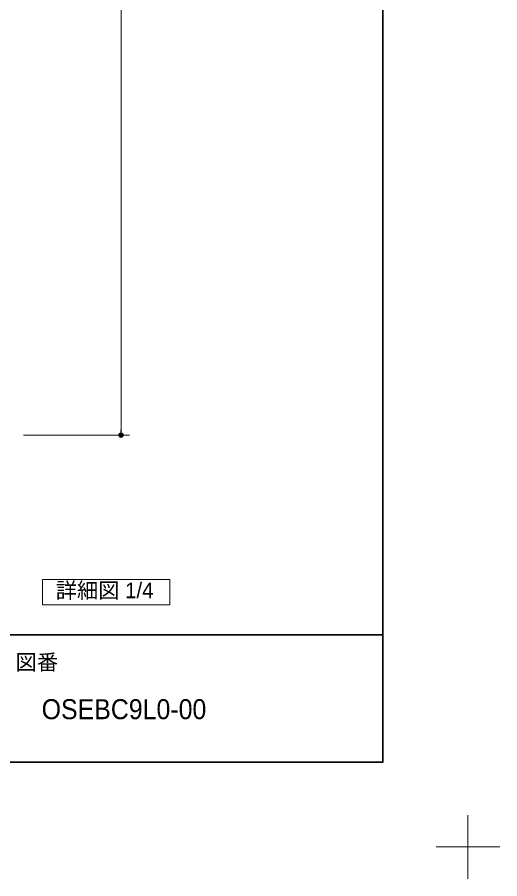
# Model space of a CAD drawing. Units: millimetres, scale not verified. Extents: x -6062 to 6062, y -3045 to 3045.
# Drawn here: x 1351 to 2488, y -3045 to -1015 of the extents above; entities that cross this region are included whole.
import ezdxf
from ezdxf.enums import TextEntityAlignment as Align

# ---------------------------------------------------------------- set-up
doc = ezdxf.new("R2010")
doc.units = ezdxf.units.MM
doc.header["$LTSCALE"] = 20
doc.header["$PDMODE"] = 32
doc.header["$PDSIZE"] = 10
for name, color, linetype, lineweight in [('0-1_2寸法-3', 7, 'Continuous', 15), ('0-2_2寸法-1', 7, 'Continuous', 15), ('0-3_0', 7, 'Continuous', 25), ('0-6_1図面枠', 7, 'Continuous', 15)]:
    doc.layers.add(name, color=color, linetype=linetype, lineweight=lineweight)
doc.layers.add('0-4_Defpoints', color=7, linetype='Continuous')
doc.styles.add('ＭＳ Ｐゴシック', font='')
doc.styles.get('ＭＳ Ｐゴシック').set_extended_font_data('MS PGothic')

# ---------------------------------------------------------------- blocks, each defined once
blk = doc.blocks.new('グループ-25')
at = {"layer": '0-1_2寸法-3'}
blk.add_lwpolyline([(63963.7, -46800), (69963.7, -46800), (69963.7, -48000), (63963.7, -48000)], close=True, dxfattribs=at)
at = {"layer": '0-1_2寸法-3', "style": 'ＭＳ Ｐゴシック'}
blk.add_text('詳細図 1/4', height=733.7, dxfattribs=at).set_placement((64587, -47900.3), align=Align.BOTTOM_LEFT)
blk = doc.blocks.new('_Dot')
at = {"layer": '0-3_0'}
blk.add_line((-10, 0), (-20, 0), dxfattribs=at)
for points in [[(0, 0), (-10, 0), (-9.92, 1.25)], [(0, 0), (-9.92, -1.25), (-10, 0)], [(0, 0), (-9.92, 1.25), (-9.69, 2.49)], [(0, 0), (-9.69, -2.49), (-9.92, -1.25)], [(0, 0), (-9.69, 2.49), (-9.3, 3.68)], [(0, 0), (-9.3, -3.68), (-9.69, -2.49)], [(0, 0), (-9.3, 3.68), (-8.76, 4.82)], [(0, 0), (-8.76, -4.82), (-9.3, -3.68)], [(0, 0), (-8.76, 4.82), (-8.09, 5.88)], [(0, 0), (-8.09, -5.88), (-8.76, -4.82)], [(0, 0), (-8.09, 5.88), (-7.29, 6.85)], [(0, 0), (-7.29, -6.85), (-8.09, -5.88)], [(0, 0), (-7.29, 6.85), (-6.37, 7.71)], [(0, 0), (-6.37, -7.71), (-7.29, -6.85)], [(0, 0), (-6.37, 7.71), (-5.36, 8.44)], [(0, 0), (-5.36, -8.44), (-6.37, -7.71)], [(0, 0), (-5.36, 8.44), (-4.26, 9.05)], [(0, 0), (-4.26, -9.05), (-5.36, -8.44)], [(0, 0), (-4.26, 9.05), (-3.09, 9.51)], [(0, 0), (-3.09, -9.51), (-4.26, -9.05)], [(0, 0), (-3.09, 9.51), (-1.87, 9.82)], [(0, 0), (-1.87, -9.82), (-3.09, -9.51)], [(0, 0), (-1.87, 9.82), (-0.63, 9.98)], [(0, 0), (-0.63, -9.98), (-1.87, -9.82)], [(0, 0), (-0.63, 9.98), (0.63, 9.98)], [(0, 0), (0.63, -9.98), (-0.63, -9.98)], [(0, 0), (0.63, 9.98), (1.87, 9.82)], [(0, 0), (1.87, 9.82), (3.09, 9.51)], [(0, 0), (3.09, 9.51), (4.26, 9.05)], [(0, 0), (4.26, 9.05), (5.36, 8.44)], [(0, 0), (5.36, 8.44), (6.37, 7.71)], [(0, 0), (6.37, 7.71), (7.29, 6.85)], [(0, 0), (7.29, 6.85), (8.09, 5.88)], [(0, 0), (8.09, 5.88), (8.76, 4.82)], [(0, 0), (8.76, 4.82), (9.3, 3.68)], [(0, 0), (9.3, 3.68), (9.69, 2.49)], [(0, 0), (9.69, 2.49), (9.92, 1.25)], [(0, 0), (9.92, 1.25), (10, 0)], [(0, 0), (1.87, -9.82), (0.63, -9.98)], [(0, 0), (3.09, -9.51), (1.87, -9.82)], [(0, 0), (4.26, -9.05), (3.09, -9.51)], [(0, 0), (5.36, -8.44), (4.26, -9.05)], [(0, 0), (6.37, -7.71), (5.36, -8.44)], [(0, 0), (7.29, -6.85), (6.37, -7.71)], [(0, 0), (8.09, -5.88), (7.29, -6.85)], [(0, 0), (8.76, -4.82), (8.09, -5.88)], [(0, 0), (9.3, -3.68), (8.76, -4.82)], [(0, 0), (9.69, -2.49), (9.3, -3.68)], [(0, 0), (9.92, -1.25), (9.69, -2.49)], [(0, 0), (10, 0), (9.92, -1.25)]]:
    blk.add_solid(points, dxfattribs=at)
blk = doc.blocks.new('グループ-32')
at = {"layer": '0-6_1図面枠'}
for p, q in [((84000, -57900), (84000, -60900)), ((85500, -59400), (82500, -59400))]:
    blk.add_line(p, q, dxfattribs=at)
blk = doc.blocks.new('グループ-34')
at = {"layer": '0-6_1図面枠', "lineweight": 35}
blk.add_line((-80000, -49400), (80000, -49400), dxfattribs=at)
blk.add_lwpolyline([(-80000, 55400), (80000, 55400), (80000, -55400), (-80000, -55400)], close=True, dxfattribs=at)
blk = doc.blocks.new('図面枠')
at = {"layer": '0-6_1図面枠'}
for name in ['グループ-32', 'グループ-34']:
    blk.add_blockref(name, (0, 0), dxfattribs=at)
at = {"layer": '0-6_1図面枠', "style": 'ＭＳ Ｐゴシック'}
blk.add_text('図番', height=733.7, dxfattribs=at).set_placement((62699.9, -51284.2), align=Align.BOTTOM_LEFT)

msp = doc.modelspace()

# ---------------------------------------------------------------- linework, layer by layer
at = {"layer": '0-2_2寸法-1'}
for p, q in [((1595.68, 987.29), (1595.68, -1987.29)), ((1365.68, -2000), (1615.68, -2000))]:
    msp.add_line(p, q, dxfattribs=at)
at = {"layer": '0-4_Defpoints'}
msp.add_point((1595.68, -2000), dxfattribs=at)

# ---------------------------------------------------------------- block references
at = {"layer": '0-1_2寸法-3', "xscale": 0.05, "yscale": 0.05}
msp.add_blockref('グループ-25', (-1787.5, 0), dxfattribs=at)
at = {"layer": '0-2_2寸法-1', "xscale": 0.6356201, "yscale": 0.6356201, "rotation": 270}
msp.add_blockref('_Dot', (1595.68, -2000), dxfattribs=at)
at = {"layer": '0-6_1図面枠', "xscale": 0.05, "yscale": 0.05}
msp.add_blockref('図面枠', (-1787.5, 0), dxfattribs=at)

# ---------------------------------------------------------------- texts
at = {"layer": '0-6_1図面枠', "style": 'ＭＳ Ｐゴシック', "width": 0.95}
msp.add_text('OSEBC9L0-00', height=47.17, dxfattribs=at).set_placement((1408.8, -2683.26), align=Align.BOTTOM_LEFT)

doc.saveas('drawing.dxf')
